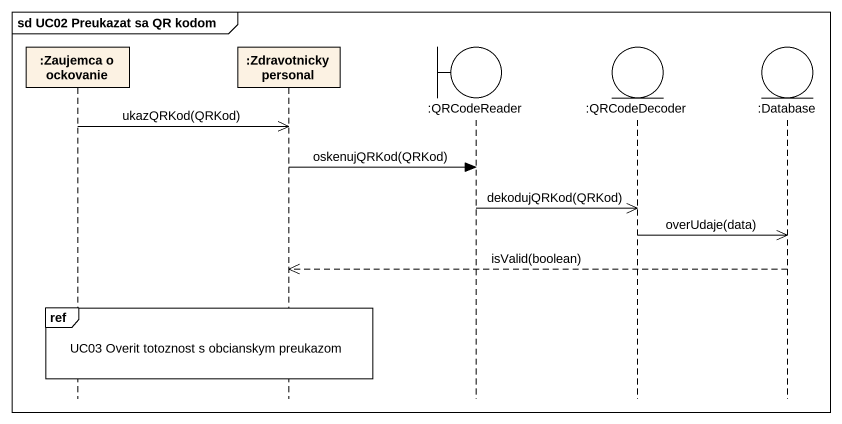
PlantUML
@startuml
mainframe sd UC02 Preukazat sa QR kodom
hide footbox
participant ":Zaujemca o ockovanie" as Zaujemca_o_ockovanie
participant ":Zdravotnicky personal" as Zdravotnicky_personal
boundary ":QRCodeReader" as QRCodeReader
entity ":QRCodeDecoder" as QRCodeDecoder
entity ":Database" as Database_

Zaujemca_o_ockovanie ->> Zdravotnicky_personal : ukazQRKod(QRKod)
Zdravotnicky_personal -> QRCodeReader : oskenujQRKod(QRKod)
QRCodeReader ->> QRCodeDecoder : dekodujQRKod(QRKod)
QRCodeDecoder ->> Database_ : overUdaje(data)
Database_ -->> Zdravotnicky_personal : isValid(boolean)
ref over Zaujemca_o_ockovanie, Zdravotnicky_personal : UC03 Overit totoznost s obcianskym preukazom
@enduml
